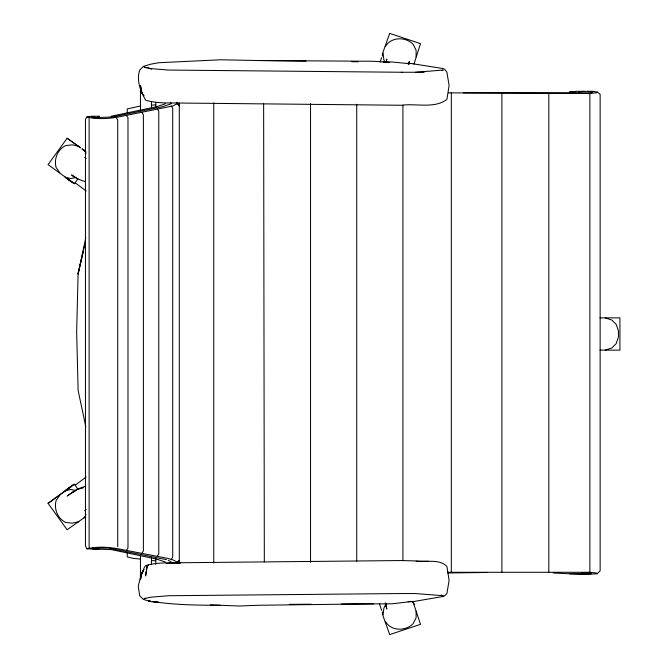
<?xml version="1.0" encoding="UTF-8"?>
<svg xmlns="http://www.w3.org/2000/svg" width="668" height="668" viewBox="0 0 668 668"><rect width="100%" height="100%" fill="white"/><g stroke="black" fill="none" stroke-linecap="round" stroke-linejoin="round"><path stroke-width="1" d="M83.108 251.894L78.123 273.145L76.653 331.804L78.123 390.454L85.821 426.743M383.123 614.802L383.858 608.206L385.954 604.014L386.789 608.94L385.319 603.07M386.204 62.583L386.789 59.06L386.054 61.99M140.447 554.974L140.447 579.615L141.908 572.284L144.113 569.345M78.123 273.145L78.123 273.88L85.821 237.591M140.447 579.615L141.908 573.01L143.378 571.549M78.123 273.88L83.275 251.702M83.583 249.874L84.535 245.824M413.918 64.195L420.514 43.662L389.72 33.4L382.388 53.933L382.388 56.129M140.447 577.411L138.243 586.212L139.712 595.739L143.378 599.405L150.709 601.609L158.775 602.344L152.613 601.459M380.192 61.99L381.653 57.598M141.541 574.555L144.113 567.884L145.574 565.679C156.88 562.122 169.071 563.015 180.769 562.748L166.833 563.483L180.034 562.748L401.451 560.552L428.58 561.287M408.415 64.011L409.517 61.264L408.315 64.061M171.233 559.817L172.703 556.887L172.703 108.183L171.233 105.987M83.993 518.026L86.08 514.677M97.553 116.616L99.382 116.249L91.324 116.249L86.923 116.983L85.454 119.18L85.454 545.89L86.923 548.82L111.113 549.555L156.571 559.083L165.372 562.013M126.511 550.282L127.98 548.086L127.98 117.718L126.511 115.514M141.908 553.221L143.378 551.016L143.378 114.779L141.908 112.583M157.306 556.152L158.775 553.947L158.775 111.113L157.306 108.917M59.794 495.297L56.129 500.432C53.774 508.999 57.548 518.477 65.656 522.426L72.261 523.161L78.857 521.691M80.536 147.737L67.126 138.243L48.063 164.637L74.457 183.7L78.031 178.748M385.319 46.593C391.131 36.723 405.568 36.489 413.183 44.397L416.114 50.267L416.114 56.863M84.719 517.291L67.126 529.757L48.063 503.363L71.526 486.204M553.221 573.01L584.742 574.48L597.209 573.745L600.14 570.814L600.14 94.255L597.209 92.05L596.474 92.785L589.877 93.52L448.387 92.852M177.103 562.748L179.3 560.552L176.369 562.748M84.719 510.694L86.189 509.475M75.192 485.193L86.189 476.969M65.656 490.162L73.722 484.3L74.457 484.3L78.031 489.252M48.063 503.363L74.457 484.3M67.126 489.435L71.526 486.287M84.719 486.496L76.653 489.435L67.126 496.032L70.791 493.585M165.372 103.782L156.571 106.713L111.113 116.249M591.347 92.785L592.808 92.05L587.673 91.324M71.526 493.101L73.288 492.216M441.773 70.549L443.243 70.056L415.379 72.261M68.595 487.966L70.056 487.473M605.275 350.132L611.871 347.928L616.272 343.527L618.468 336.931L618.468 331.069L616.272 324.473L611.871 320.072L605.275 317.868M86.923 548.82C98.346 546.04 110.721 547.175 122.11 549.555L167.568 558.348L172.703 559.817L177.103 562.013M145.574 598.186L144.113 598.678L150.709 597.209L168.303 595.739L401.451 593.543L415.379 593.543L443.243 595.739L441.047 595.013M86.923 116.983C98.346 119.756 110.721 118.628 122.11 116.249L172.703 105.987L177.103 103.782L176.369 102.321L179.3 104.517M64.93 490.896L70.791 489.435L76.444 490.688M74.95 491.147L72.987 491.631L74.824 491.631M76.653 489.435L81.421 488.333M76.444 177.312L70.791 178.565L64.93 177.103M79.592 488.7L83.358 487.857M140.447 105.987L127.246 108.917L127.246 113.502M410.987 601.609L391.924 603.805L341.356 604.014M578.513 91.867L584.007 91.324M151.703 105.168L155.669 104.818M373.587 603.805L258.483 605.275L239.42 606.01L210.328 604.891M447.81 572.977L487.114 572.476M289.369 604.348L311.204 604.206M383.123 61.99L391.924 61.99L410.102 63.752M401.451 72.261L424.18 72.261M575.766 92.05L569.345 92.05L575.95 91.324L592.808 91.324L597.209 92.05M463.325 92.785L590.462 92.785M94.806 116.983L92.05 116.983L92.05 117.718M92.994 117.718L112.583 116.983L162.441 106.713L171.233 103.782L170.507 102.321M599.939 317.868L619.937 317.868L619.937 350.132L599.939 350.132M416.114 561.287C425.942 562.431 439.118 558.531 446.909 566.414L449.105 580.342L446.909 593.543L444.713 595.739L443.243 596.474L413.183 601.609L408.048 601.609M447.36 572.284L589.877 572.284L596.474 573.01L597.209 573.745M569.345 573.745L591.347 573.745L590.612 573.01L581.811 572.643M220.356 605.275C197.686 605.266 174.866 604.966 152.421 601.526M402.186 72.261L168.303 70.056L150.709 68.595L144.113 67.126L146.309 67.86M306.002 61.13L258.483 60.529L373.587 61.264L389.277 62.433M351.752 61.715L358.04 61.798M259.217 60.529L220.356 59.794L158.775 62.725L150.709 64.195L143.378 66.391L139.712 70.056C136.188 80.419 140.656 91.098 145.574 100.117C156.88 103.674 169.071 102.788 180.769 103.047L401.451 105.252C415.947 103.206 434.601 108.968 446.909 99.382L449.105 85.454L446.909 72.261L444.713 69.322L443.243 68.595L410.987 63.46L406.587 63.46L409.409 63.777M151.703 560.594L155.669 560.769M383.858 61.99L389.578 62.433M140.447 559.083L133.107 558.348L127.246 556.887L127.246 552.67M166.541 559.667L108.917 548.086L92.785 548.086L92.05 548.82L99.382 549.555M78.857 146.309L72.261 144.839L65.656 145.574C57.548 149.523 53.774 159.001 56.129 167.568L59.794 172.703M72.987 176.369L74.95 176.853M147.778 67.86L151.444 69.08M65.656 177.838L70.056 180.527M84.719 181.504L76.653 178.565L71.526 174.899L73.288 175.784M171.233 562.013L168.303 560.302M67.126 178.565L74.457 183.7L68.595 180.034M82.206 148.931L84.719 150.709M86.189 191.031L75.192 182.807M67.126 138.243L80.327 147.778M81.972 148.964L86.097 151.945M179.3 105.252L176.369 103.047L179.3 105.987M84.719 157.306L86.189 158.525M144.113 95.716L141.908 93.52L140.447 85.454L140.447 110.838M412.131 601.609L414.653 604.54M385.319 621.407C391.131 631.277 405.568 631.51 413.183 623.603L416.114 617.733L416.114 611.136M116.249 117.718L117.718 119.914L117.718 546.616M83.993 149.974L86.08 153.323M385.11 62.308L383.858 59.794L383.123 53.198M413.183 602.344L420.514 624.338L389.72 634.6L382.388 614.067L382.388 611.871M381.653 610.402L379.457 603.805M140.447 85.454L141.908 92.785M385.912 603.221L386.054 605.275L385.92 603.271M263.635 103.841L264.328 561.955M589.877 93.52L589.877 572.284M548.82 93.52L548.82 572.284M501.893 93.52L501.893 572.284M451.309 92.785L451.309 572.284M402.921 105.285L402.921 560.51M386.054 61.264L386.054 62.725M386.054 604.54L386.054 606.736M356.729 104.266L356.729 561.229M310.536 103.523L310.536 562.281M213.76 102.797L213.76 562.999M179.3 103.022L179.3 563.091M155.836 102.321L155.836 107.206M155.836 558.598L155.836 564.46M151.444 101.695L151.444 107.79M151.444 557.388L151.444 564.694M89.12 117.718L89.12 548.086M147.043 566.414L145.574 575.95L147.043 567.149L148.505 564.953L147.043 566.414M150.559 601.167L148.505 600.874L150.467 601.2"/></g></svg>
